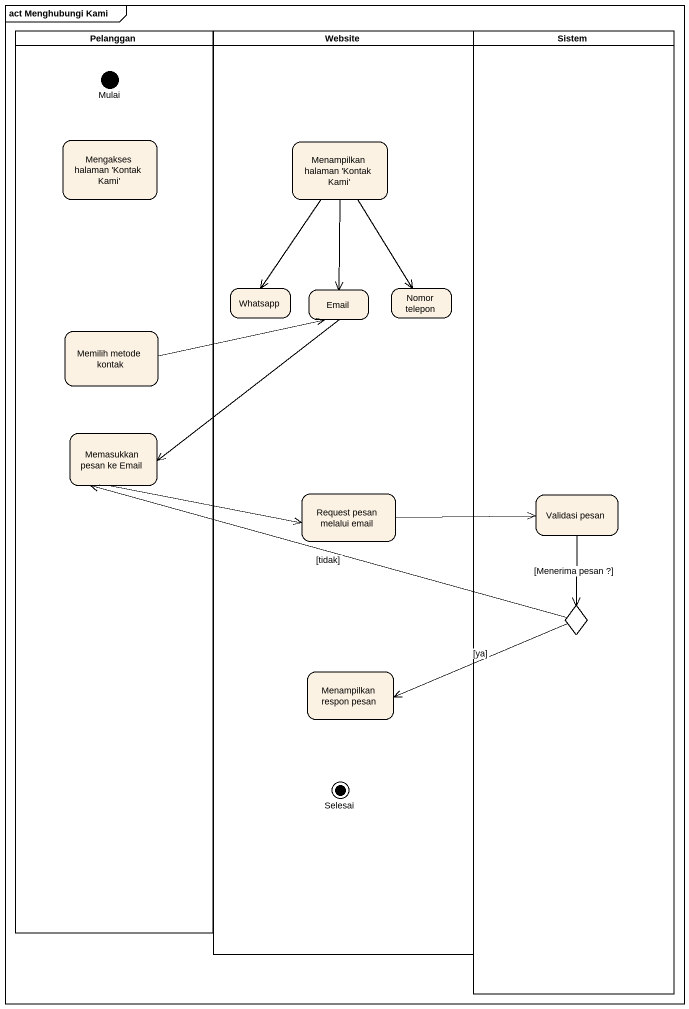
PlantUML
@startuml
mainframe act Menghubungi Kami
hide empty description
state Pelanggan <<partition>> {
  state Mulai <<start>>
  state "Mengakses halaman 'Kontak Kami'" as Mengakses_halaman_Kontak
  state "Memilih metode kontak" as Memilih_metode_kontak
  state "Memasukkan pesan ke Email" as Memasukkan_pesan_ke_Email
}
state Website <<partition>> {
  state "Menampilkan halaman 'Kontak Kami'" as Menampilkan_halaman_Kontak
  state Whatsapp
  state "Nomor telepon" as Nomor_telepon
  state Email
  state "Request pesan melalui email" as Request_pesan_melalui_email
  state "Menampilkan respon pesan" as Menampilkan_respon_pesan
  state Selesai <<end>>
}
state Sistem <<partition>> {
  state "Validasi pesan" as Validasi_pesan
  state choice1 <<choice>>
}
Menampilkan_halaman_Kontak --> Whatsapp
Menampilkan_halaman_Kontak --> Nomor_telepon
Menampilkan_halaman_Kontak --> Email
Email --> Memasukkan_pesan_ke_Email
Memilih_metode_kontak -right-> Email
Memasukkan_pesan_ke_Email -right-> Request_pesan_melalui_email
Request_pesan_melalui_email -right-> Validasi_pesan
Validasi_pesan --> choice1 : [Menerima pesan ?]
choice1 -left-> Memasukkan_pesan_ke_Email : [tidak]
choice1 -left-> Menampilkan_respon_pesan : [ya]
@enduml
